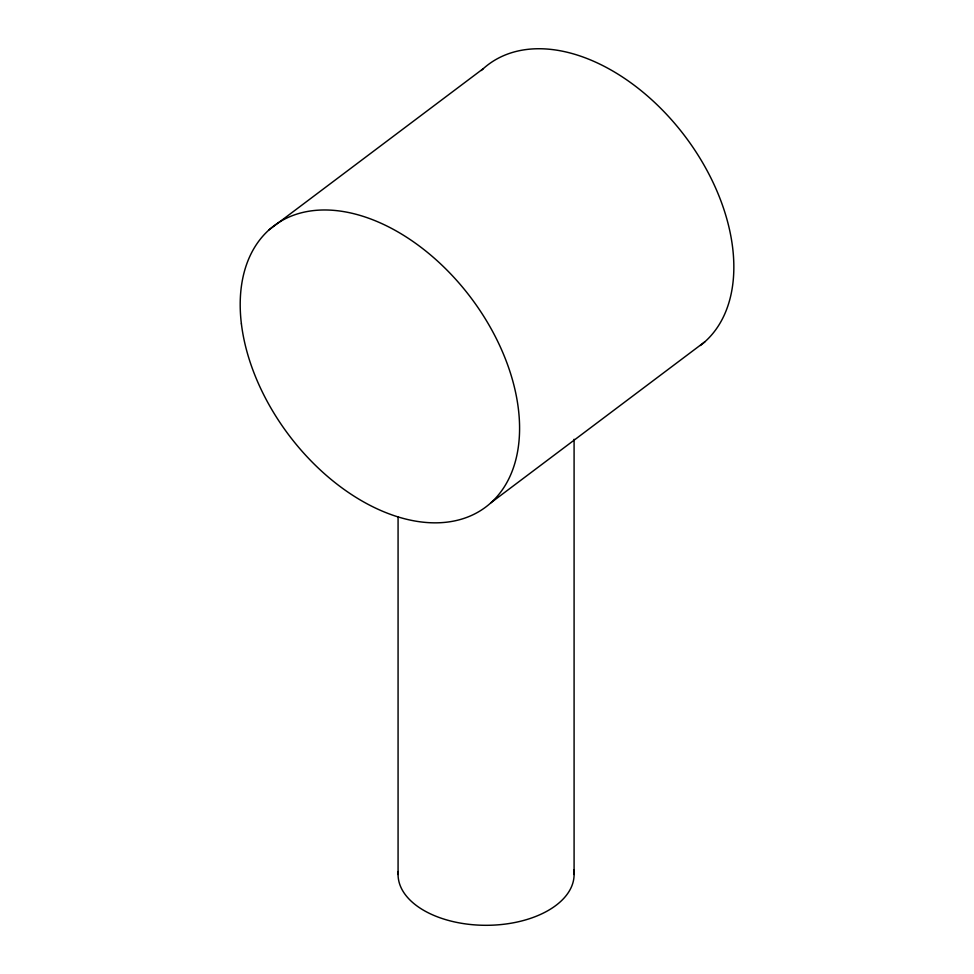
<?xml version="1.0" encoding="UTF-8"?>
<svg xmlns="http://www.w3.org/2000/svg" width="974" height="974" viewBox="0 0 974 974"><rect width="100%" height="100%" fill="white"/><g stroke="black" fill="none" stroke-linecap="round" stroke-linejoin="round"><path stroke-width="1.46" d="M269.055 229.827L483.36 68.582M490.64 502.974L704.945 341.728M574.088 439.274L574.088 874.494M398.074 516.877L398.074 874.494M573.759 870.074A88.013 50.806 0 0 1 487.365 925.3A88.013 50.806 0 0 1 398.22 871.547M481.302 70.518A176.014 114.019 53 0 1 680.668 130.674A176.014 114.019 53 0 1 700.367 345.514M241.394 323.831A176.014 114.019 53 0 0 464.854 518.083A176.014 114.019 53 0 0 433.284 257.294A176.014 114.019 53 0 0 241.394 323.831"/></g></svg>
